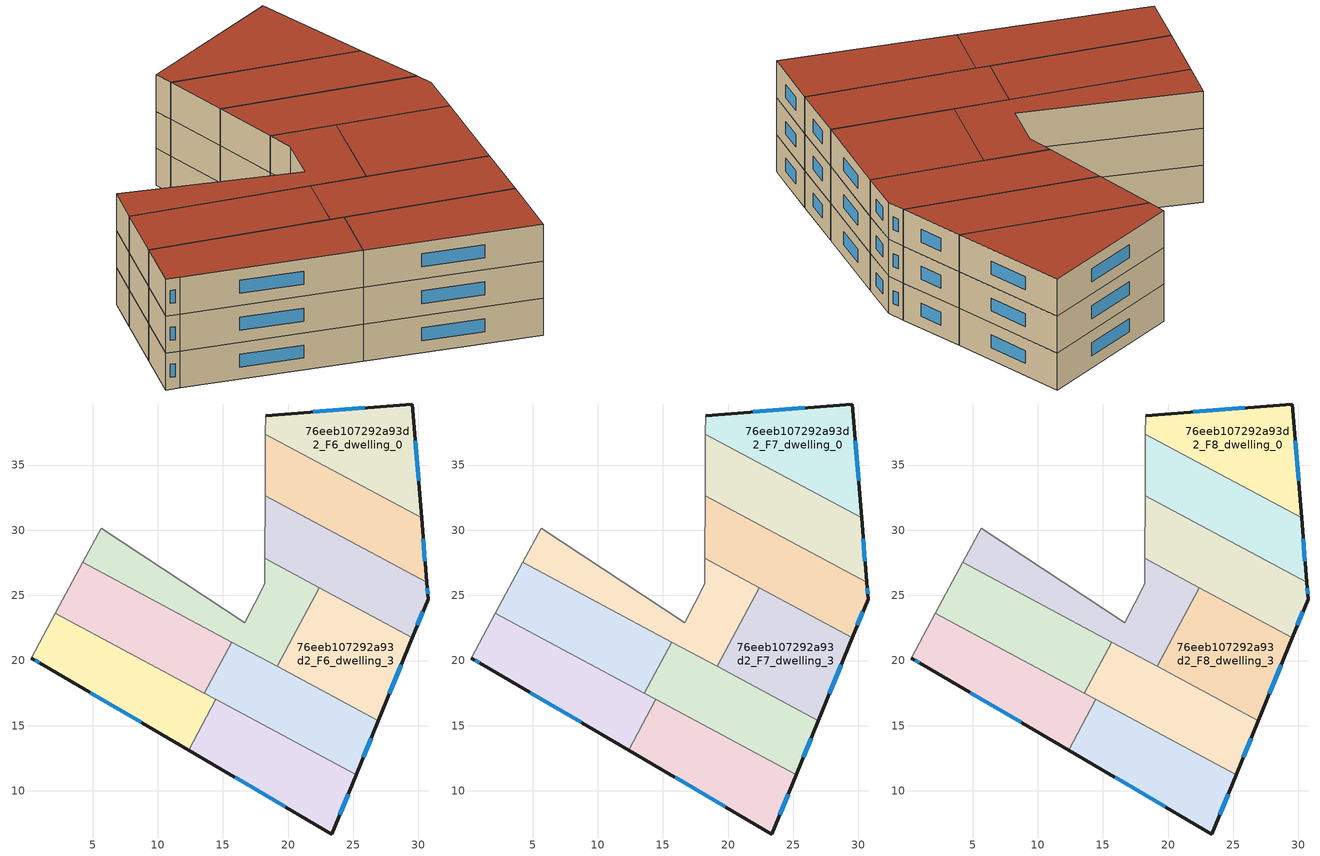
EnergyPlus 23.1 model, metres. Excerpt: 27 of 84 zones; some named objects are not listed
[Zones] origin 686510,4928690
76eeb107292a93d2_F6_dwelling_0
 floor to 76eeb107292a93d2_F5_dwelling_0 (EU_floor_Construction): 29.54,39.68 30.23,30.96 18.26,37.38 18.26,38.79 z18
 wall outside (EU_wall_Construction): 30.23,30.96 29.54,39.68 18.26,38.79 z18:21
 wall to 76eeb107292a93d2_F6_dwelling_1 (EU_wall_Construction): 18.26,37.38 30.23,30.96 z18:21
 wall adiabatic (EU_wall_Construction): 18.26,38.79 18.26,37.38 z18:21
 window (EU_Window_Construction): 25.87,39.39 21.93,39.08 / 30.01,33.8 29.77,36.85 z18.98:20.02
76eeb107292a93d2_F6_dwelling_1
 floor to 76eeb107292a93d2_F5_dwelling_1 (EU_floor_Construction): 30.23,30.96 30.63,25.99 18.24,32.63 18.26,37.38 z18
 wall outside (EU_wall_Construction): 30.63,25.99 30.23,30.96 z18:21
 wall to 76eeb107292a93d2_F6_dwelling_2 (EU_wall_Construction): 18.24,32.63 30.63,25.99 z18:21
 wall adiabatic (EU_wall_Construction): 18.26,37.38 18.24,32.63 z18:21
 window (EU_Window_Construction): 30.5,27.6 30.36,29.34 z18.98:20.02
76eeb107292a93d2_F6_dwelling_2
 floor to 76eeb107292a93d2_F5_dwelling_2 (EU_floor_Construction): 30.63,25.99 30.73,24.68 29.54,21.76 18.22,27.83 18.24,32.63 z18
 wall outside (EU_wall_Construction): 29.54,21.76 30.73,24.68 30.63,25.99 z18:21
 wall adiabatic (EU_wall_Construction): 18.24,32.63 18.22,27.83 z18:21
 wall to 76eeb107292a93d2_F6_dwelling_3 (EU_wall_Construction): 22.4,25.59 29.54,21.76 z18:21
 wall to 76eeb107292a93d2_F6_dwelling_4 (EU_wall_Construction): 18.22,27.83 22.4,25.59 z18:21
 window (EU_Window_Construction): 29.92,22.71 30.34,23.73 / 30.7,25.11 30.66,25.56 z18.98:20.02
76eeb107292a93d2_F6_dwelling_3
 floor to 76eeb107292a93d2_F5_dwelling_3 (EU_floor_Construction): 29.54,21.76 26.92,15.38 19.16,19.55 22.4,25.59 z18
 wall outside (EU_wall_Construction): 26.92,15.38 29.54,21.76 z18:21
 wall to 76eeb107292a93d2_F6_dwelling_4 (EU_wall_Construction): 22.4,25.59 19.16,19.55 z18:21
 wall to 76eeb107292a93d2_F6_dwelling_5 (EU_wall_Construction): 19.16,19.55 26.92,15.38 z18:21
 window (EU_Window_Construction): 27.77,17.46 28.68,19.69 z18.98:20.02
76eeb107292a93d2_F6_dwelling_4
 floor to 76eeb107292a93d2_F5_dwelling_4 (EU_floor_Construction): 22.4,25.59 19.16,19.55 4.25,27.54 5.64,30.14 16.66,22.92 18.22,25.88 18.22,27.83 z18
 wall adiabatic (EU_wall_Construction): 18.22,27.83 18.22,25.88 16.66,22.92 5.64,30.14 4.25,27.54 z18:21
 wall to 76eeb107292a93d2_F6_dwelling_6 (EU_wall_Construction): 4.25,27.54 15.69,21.41 z18:21
 wall to 76eeb107292a93d2_F6_dwelling_5 (EU_wall_Construction): 15.69,21.41 19.16,19.55 z18:21
76eeb107292a93d2_F6_dwelling_5
 floor to 76eeb107292a93d2_F5_dwelling_5 (EU_floor_Construction): 26.92,15.38 25.22,11.23 13.58,17.47 15.69,21.41 z18
 wall outside (EU_wall_Construction): 25.22,11.23 26.92,15.38 z18:21
 wall to 76eeb107292a93d2_F6_dwelling_6 (EU_wall_Construction): 15.69,21.41 13.58,17.47 z18:21
 wall to 76eeb107292a93d2_F6_dwelling_7 (EU_wall_Construction): 14.44,17.01 25.22,11.23 z18:21
 wall to 76eeb107292a93d2_F6_dwelling_8 (EU_wall_Construction): 13.58,17.47 14.44,17.01 z18:21
 window (EU_Window_Construction): 25.77,12.58 26.37,14.03 z18.98:20.02
76eeb107292a93d2_F6_dwelling_6
 floor to 76eeb107292a93d2_F5_dwelling_6 (EU_floor_Construction): 15.69,21.41 13.58,17.47 2.14,23.61 4.25,27.54 z18
 wall adiabatic (EU_wall_Construction): 4.25,27.54 2.14,23.61 z18:21
 wall to 76eeb107292a93d2_F6_dwelling_8 (EU_wall_Construction): 2.14,23.61 13.58,17.47 z18:21
76eeb107292a93d2_F6_dwelling_7
 floor to 76eeb107292a93d2_F5_dwelling_7 (EU_floor_Construction): 25.22,11.23 23.35,6.69 12.36,13.12 14.44,17.01 z18
 wall outside (EU_wall_Construction): 12.36,13.12 23.35,6.69 25.22,11.23 z18:21
 wall to 76eeb107292a93d2_F6_dwelling_8 (EU_wall_Construction): 14.44,17.01 12.36,13.12 z18:21
 window (EU_Window_Construction): 15.93,11.03 19.78,8.78 / 23.96,8.16 24.61,9.75 z18.98:20.02
76eeb107292a93d2_F6_dwelling_8
 floor to 76eeb107292a93d2_F5_dwelling_8 (EU_floor_Construction): 14.44,17.01 12.36,13.12 1.17,19.67 0.3,20.19 2.14,23.61 z18
 wall outside (EU_wall_Construction): 0.3,20.19 1.17,19.67 12.36,13.12 z18:21
 wall adiabatic (EU_wall_Construction): 2.14,23.61 0.3,20.19 z18:21
 window (EU_Window_Construction): 4.81,17.54 8.72,15.25 / 0.59,20.02 0.89,19.84 z18.98:20.02
76eeb107292a93d2_F7_dwelling_0
 floor to 76eeb107292a93d2_F6_dwelling_0 (EU_floor_Construction): 29.54,39.68 30.23,30.96 18.26,37.38 18.26,38.79 z21
 wall outside (EU_wall_Construction): 30.23,30.96 29.54,39.68 18.26,38.79 z21:24
 wall to 76eeb107292a93d2_F7_dwelling_1 (EU_wall_Construction): 18.26,37.38 30.23,30.96 z21:24
 wall adiabatic (EU_wall_Construction): 18.26,38.79 18.26,37.38 z21:24
 window (EU_Window_Construction): 25.87,39.39 21.93,39.08 / 30.01,33.8 29.77,36.85 z21.98:23.02
76eeb107292a93d2_F7_dwelling_1
 floor to 76eeb107292a93d2_F6_dwelling_1 (EU_floor_Construction): 30.23,30.96 30.63,25.99 18.24,32.63 18.26,37.38 z21
 wall outside (EU_wall_Construction): 30.63,25.99 30.23,30.96 z21:24
 wall to 76eeb107292a93d2_F7_dwelling_2 (EU_wall_Construction): 18.24,32.63 30.63,25.99 z21:24
 wall adiabatic (EU_wall_Construction): 18.26,37.38 18.24,32.63 z21:24
 window (EU_Window_Construction): 30.5,27.6 30.36,29.34 z21.98:23.02
76eeb107292a93d2_F7_dwelling_2
 floor to 76eeb107292a93d2_F6_dwelling_2 (EU_floor_Construction): 30.63,25.99 30.73,24.68 29.54,21.76 18.22,27.83 18.24,32.63 z21
 wall outside (EU_wall_Construction): 29.54,21.76 30.73,24.68 30.63,25.99 z21:24
 wall adiabatic (EU_wall_Construction): 18.24,32.63 18.22,27.83 z21:24
 wall to 76eeb107292a93d2_F7_dwelling_3 (EU_wall_Construction): 22.4,25.59 29.54,21.76 z21:24
 wall to 76eeb107292a93d2_F7_dwelling_4 (EU_wall_Construction): 18.22,27.83 22.4,25.59 z21:24
 window (EU_Window_Construction): 29.92,22.71 30.34,23.73 / 30.7,25.11 30.66,25.56 z21.98:23.02
76eeb107292a93d2_F7_dwelling_3
 floor to 76eeb107292a93d2_F6_dwelling_3 (EU_floor_Construction): 29.54,21.76 26.92,15.38 19.16,19.55 22.4,25.59 z21
 wall outside (EU_wall_Construction): 26.92,15.38 29.54,21.76 z21:24
 wall to 76eeb107292a93d2_F7_dwelling_4 (EU_wall_Construction): 22.4,25.59 19.16,19.55 z21:24
 wall to 76eeb107292a93d2_F7_dwelling_5 (EU_wall_Construction): 19.16,19.55 26.92,15.38 z21:24
 window (EU_Window_Construction): 27.77,17.46 28.68,19.69 z21.98:23.02
76eeb107292a93d2_F7_dwelling_4
 floor to 76eeb107292a93d2_F6_dwelling_4 (EU_floor_Construction): 22.4,25.59 19.16,19.55 4.25,27.54 5.64,30.14 16.66,22.92 18.22,25.88 18.22,27.83 z21
 wall adiabatic (EU_wall_Construction): 18.22,27.83 18.22,25.88 16.66,22.92 5.64,30.14 4.25,27.54 z21:24
 wall to 76eeb107292a93d2_F7_dwelling_6 (EU_wall_Construction): 4.25,27.54 15.69,21.41 z21:24
 wall to 76eeb107292a93d2_F7_dwelling_5 (EU_wall_Construction): 15.69,21.41 19.16,19.55 z21:24
76eeb107292a93d2_F7_dwelling_5
 floor to 76eeb107292a93d2_F6_dwelling_5 (EU_floor_Construction): 26.92,15.38 25.22,11.23 13.58,17.47 15.69,21.41 z21
 wall outside (EU_wall_Construction): 25.22,11.23 26.92,15.38 z21:24
 wall to 76eeb107292a93d2_F7_dwelling_6 (EU_wall_Construction): 15.69,21.41 13.58,17.47 z21:24
 wall to 76eeb107292a93d2_F7_dwelling_7 (EU_wall_Construction): 14.44,17.01 25.22,11.23 z21:24
 wall to 76eeb107292a93d2_F7_dwelling_8 (EU_wall_Construction): 13.58,17.47 14.44,17.01 z21:24
 window (EU_Window_Construction): 25.77,12.58 26.37,14.03 z21.98:23.02
76eeb107292a93d2_F7_dwelling_6
 floor to 76eeb107292a93d2_F6_dwelling_6 (EU_floor_Construction): 15.69,21.41 13.58,17.47 2.14,23.61 4.25,27.54 z21
 wall adiabatic (EU_wall_Construction): 4.25,27.54 2.14,23.61 z21:24
 wall to 76eeb107292a93d2_F7_dwelling_8 (EU_wall_Construction): 2.14,23.61 13.58,17.47 z21:24
76eeb107292a93d2_F7_dwelling_7
 floor to 76eeb107292a93d2_F6_dwelling_7 (EU_floor_Construction): 25.22,11.23 23.35,6.69 12.36,13.12 14.44,17.01 z21
 wall outside (EU_wall_Construction): 12.36,13.12 23.35,6.69 25.22,11.23 z21:24
 wall to 76eeb107292a93d2_F7_dwelling_8 (EU_wall_Construction): 14.44,17.01 12.36,13.12 z21:24
 window (EU_Window_Construction): 15.93,11.03 19.78,8.78 / 23.96,8.16 24.61,9.75 z21.98:23.02
76eeb107292a93d2_F7_dwelling_8
 floor to 76eeb107292a93d2_F6_dwelling_8 (EU_floor_Construction): 14.44,17.01 12.36,13.12 1.17,19.67 0.3,20.19 2.14,23.61 z21
 wall outside (EU_wall_Construction): 0.3,20.19 1.17,19.67 12.36,13.12 z21:24
 wall adiabatic (EU_wall_Construction): 2.14,23.61 0.3,20.19 z21:24
 window (EU_Window_Construction): 4.81,17.54 8.72,15.25 / 0.59,20.02 0.89,19.84 z21.98:23.02
76eeb107292a93d2_F8_dwelling_0
 floor to 76eeb107292a93d2_F7_dwelling_0 (EU_floor_Construction): 29.54,39.68 30.23,30.96 18.26,37.38 18.26,38.79 z24
 wall outside (EU_wall_Construction): 30.23,30.96 29.54,39.68 18.26,38.79 z24:27
 wall to 76eeb107292a93d2_F8_dwelling_1 (EU_wall_Construction): 18.26,37.38 30.23,30.96 z24:27
 wall adiabatic (EU_wall_Construction): 18.26,38.79 18.26,37.38 z24:27
 window (EU_Window_Construction): 25.87,39.39 21.93,39.08 / 30.01,33.8 29.77,36.85 z24.98:26.02
 roof outside (EU_roof_Construction): 30.23,30.96 29.54,39.68 18.26,38.79 18.26,37.38 z27
76eeb107292a93d2_F8_dwelling_1
 floor to 76eeb107292a93d2_F7_dwelling_1 (EU_floor_Construction): 30.23,30.96 30.63,25.99 18.24,32.63 18.26,37.38 z24
 wall outside (EU_wall_Construction): 30.63,25.99 30.23,30.96 z24:27
 wall to 76eeb107292a93d2_F8_dwelling_2 (EU_wall_Construction): 18.24,32.63 30.63,25.99 z24:27
 wall adiabatic (EU_wall_Construction): 18.26,37.38 18.24,32.63 z24:27
 window (EU_Window_Construction): 30.5,27.6 30.36,29.34 z24.98:26.02
 roof outside (EU_roof_Construction): 30.63,25.99 30.23,30.96 18.26,37.38 18.24,32.63 z27
76eeb107292a93d2_F8_dwelling_2
 floor to 76eeb107292a93d2_F7_dwelling_2 (EU_floor_Construction): 30.63,25.99 30.73,24.68 29.54,21.76 18.22,27.83 18.24,32.63 z24
 wall outside (EU_wall_Construction): 29.54,21.76 30.73,24.68 30.63,25.99 z24:27
 wall adiabatic (EU_wall_Construction): 18.24,32.63 18.22,27.83 z24:27
 wall to 76eeb107292a93d2_F8_dwelling_3 (EU_wall_Construction): 22.4,25.59 29.54,21.76 z24:27
 wall to 76eeb107292a93d2_F8_dwelling_4 (EU_wall_Construction): 18.22,27.83 22.4,25.59 z24:27
 window (EU_Window_Construction): 29.92,22.71 30.34,23.73 / 30.7,25.11 30.66,25.56 z24.98:26.02
 roof outside (EU_roof_Construction): 29.54,21.76 30.73,24.68 30.63,25.99 18.24,32.63 18.22,27.83 z27
76eeb107292a93d2_F8_dwelling_3
 floor to 76eeb107292a93d2_F7_dwelling_3 (EU_floor_Construction): 29.54,21.76 26.92,15.38 19.16,19.55 22.4,25.59 z24
 wall outside (EU_wall_Construction): 26.92,15.38 29.54,21.76 z24:27
 wall to 76eeb107292a93d2_F8_dwelling_4 (EU_wall_Construction): 22.4,25.59 19.16,19.55 z24:27
 wall to 76eeb107292a93d2_F8_dwelling_5 (EU_wall_Construction): 19.16,19.55 26.92,15.38 z24:27
 window (EU_Window_Construction): 27.77,17.46 28.68,19.69 z24.98:26.02
 roof outside (EU_roof_Construction): 26.92,15.38 29.54,21.76 22.4,25.59 19.16,19.55 z27
76eeb107292a93d2_F8_dwelling_4
 floor to 76eeb107292a93d2_F7_dwelling_4 (EU_floor_Construction): 22.4,25.59 19.16,19.55 4.25,27.54 5.64,30.14 16.66,22.92 18.22,25.88 18.22,27.83 z24
 wall adiabatic (EU_wall_Construction): 18.22,27.83 18.22,25.88 16.66,22.92 5.64,30.14 4.25,27.54 z24:27
 wall to 76eeb107292a93d2_F8_dwelling_6 (EU_wall_Construction): 4.25,27.54 15.69,21.41 z24:27
 wall to 76eeb107292a93d2_F8_dwelling_5 (EU_wall_Construction): 15.69,21.41 19.16,19.55 z24:27
 roof outside (EU_roof_Construction): 19.16,19.55 22.4,25.59 18.22,27.83 18.22,25.88 16.66,22.92 5.64,30.14 4.25,27.54 z27
76eeb107292a93d2_F8_dwelling_5
 floor to 76eeb107292a93d2_F7_dwelling_5 (EU_floor_Construction): 26.92,15.38 25.22,11.23 13.58,17.47 15.69,21.41 z24
 wall outside (EU_wall_Construction): 25.22,11.23 26.92,15.38 z24:27
 wall to 76eeb107292a93d2_F8_dwelling_6 (EU_wall_Construction): 15.69,21.41 13.58,17.47 z24:27
 wall to 76eeb107292a93d2_F8_dwelling_7 (EU_wall_Construction): 14.44,17.01 25.22,11.23 z24:27
 wall to 76eeb107292a93d2_F8_dwelling_8 (EU_wall_Construction): 13.58,17.47 14.44,17.01 z24:27
 window (EU_Window_Construction): 25.77,12.58 26.37,14.03 z24.98:26.02
 roof outside (EU_roof_Construction): 25.22,11.23 26.92,15.38 15.69,21.41 13.58,17.47 z27
76eeb107292a93d2_F8_dwelling_6
 floor to 76eeb107292a93d2_F7_dwelling_6 (EU_floor_Construction): 15.69,21.41 13.58,17.47 2.14,23.61 4.25,27.54 z24
 wall adiabatic (EU_wall_Construction): 4.25,27.54 2.14,23.61 z24:27
 wall to 76eeb107292a93d2_F8_dwelling_8 (EU_wall_Construction): 2.14,23.61 13.58,17.47 z24:27
 roof outside (EU_roof_Construction): 13.58,17.47 15.69,21.41 4.25,27.54 2.14,23.61 z27
76eeb107292a93d2_F8_dwelling_7
 floor to 76eeb107292a93d2_F7_dwelling_7 (EU_floor_Construction): 25.22,11.23 23.35,6.69 12.36,13.12 14.44,17.01 z24
 wall outside (EU_wall_Construction): 12.36,13.12 23.35,6.69 25.22,11.23 z24:27
 wall to 76eeb107292a93d2_F8_dwelling_8 (EU_wall_Construction): 14.44,17.01 12.36,13.12 z24:27
 window (EU_Window_Construction): 15.93,11.03 19.78,8.78 / 23.96,8.16 24.61,9.75 z24.98:26.02
 roof outside (EU_roof_Construction): 23.35,6.69 25.22,11.23 14.44,17.01 12.36,13.12 z27
76eeb107292a93d2_F8_dwelling_8
 floor to 76eeb107292a93d2_F7_dwelling_8 (EU_floor_Construction): 14.44,17.01 12.36,13.12 1.17,19.67 0.3,20.19 2.14,23.61 z24
 wall outside (EU_wall_Construction): 0.3,20.19 1.17,19.67 12.36,13.12 z24:27
 wall adiabatic (EU_wall_Construction): 2.14,23.61 0.3,20.19 z24:27
 window (EU_Window_Construction): 4.81,17.54 8.72,15.25 / 0.59,20.02 0.89,19.84 z24.98:26.02
 roof outside (EU_roof_Construction): 12.36,13.12 14.44,17.01 2.14,23.61 0.3,20.19 1.17,19.67 z27
[Building]
EU S2 Campaign: North Axis=0; Terrain=City; Solar Distribution=FullExterior
[Site:Location]
Bologna: Latitude=44.5; Longitude=11.25; Time Zone=1; Elevation=37
[SizingPeriod:WeatherFileDays]
AnnualSizingPeriod: Begin Month=1; Begin Day of Month=1; End Month=12; End Day of Month=31; Day of Week for Start Day=Monday; Use Weather File Daylight Saving Period=No; Use Weather File Rain and Snow Indicators=No
[MATERIAL]
EU_InternalMass_Material: Roughness=MediumRough; Thickness=0.1; Conductivity=1; Density=1800; Specific Heat=900; Thermal Absorptance=0.9; Solar Absorptance=0.7; Visible Absorptance=0.7
[MATERIAL:NOMASS] Roughness=MediumRough; Thermal Absorptance=0.9; Solar Absorptance=0.7; Visible Absorptance=0.7
Name | Thermal Resistance
EU_wall_NoMass | 0.905828
EU_roof_NoMass | 0.37593
EU_floor_NoMass | 0.67114
[WINDOWMATERIAL:SIMPLEGLAZINGSYSTEM]
EU_Window_SimpleGlazing: UFactor=4.52486; Solar Heat Gain Coefficient=0.85; Visible Transmittance=0.85
[CONSTRUCTION]
EU_wall_Construction: EU_wall_NoMass
EU_roof_Construction: EU_roof_NoMass
EU_floor_Construction: EU_floor_NoMass
EU_Window_Construction: EU_Window_SimpleGlazing
EU_InternalMass_Construction: EU_InternalMass_Material
[ZONE] Type=1; Multiplier=1; Ceiling Height=autocalculate; Floor Area=autocalculate; Part of Total Floor Area=Yes
Name | Volume
76eeb107292a93d2_F6_dwelling_0; 76eeb107292a93d2_F7_dwelling_0; 76eeb107292a93d2_F8_dwelling_0 | 173.868
76eeb107292a93d2_F6_dwelling_1; 76eeb107292a93d2_F7_dwelling_1; 76eeb107292a93d2_F8_dwelling_1 | 173.906
76eeb107292a93d2_F6_dwelling_2; 76eeb107292a93d2_F7_dwelling_2; 76eeb107292a93d2_F8_dwelling_2 | 173.882
76eeb107292a93d2_F6_dwelling_3; 76eeb107292a93d2_F7_dwelling_3; 76eeb107292a93d2_F8_dwelling_3 | 173.875
76eeb107292a93d2_F6_dwelling_4; 76eeb107292a93d2_F7_dwelling_4; 76eeb107292a93d2_F8_dwelling_4 | 173.867
76eeb107292a93d2_F6_dwelling_5; 76eeb107292a93d2_F7_dwelling_5; 76eeb107292a93d2_F8_dwelling_5 | 173.88
76eeb107292a93d2_F6_dwelling_6; 76eeb107292a93d2_F7_dwelling_6; 76eeb107292a93d2_F8_dwelling_6 | 173.865
76eeb107292a93d2_F6_dwelling_7; 76eeb107292a93d2_F7_dwelling_7; 76eeb107292a93d2_F8_dwelling_7 | 173.886
76eeb107292a93d2_F6_dwelling_8; 76eeb107292a93d2_F7_dwelling_8; 76eeb107292a93d2_F8_dwelling_8 | 173.895
[INTERNALMASS] Construction=EU_InternalMass_Construction
Name | Zone or ZoneList | Surface Area
76eeb107292a93d2_F6_dwelling_0_EU_InternalMass | 76eeb107292a93d2_F6_dwelling_0 | 57.9562
76eeb107292a93d2_F6_dwelling_1_EU_InternalMass | 76eeb107292a93d2_F6_dwelling_1 | 57.9691
76eeb107292a93d2_F6_dwelling_2_EU_InternalMass | 76eeb107292a93d2_F6_dwelling_2 | 57.9607
76eeb107292a93d2_F6_dwelling_3_EU_InternalMass | 76eeb107292a93d2_F6_dwelling_3 | 57.9578
76eeb107292a93d2_F6_dwelling_4_EU_InternalMass | 76eeb107292a93d2_F6_dwelling_4 | 57.9543
76eeb107292a93d2_F6_dwelling_5_EU_InternalMass | 76eeb107292a93d2_F6_dwelling_5 | 57.9585
76eeb107292a93d2_F6_dwelling_6_EU_InternalMass | 76eeb107292a93d2_F6_dwelling_6 | 57.9561
76eeb107292a93d2_F6_dwelling_7_EU_InternalMass | 76eeb107292a93d2_F6_dwelling_7 | 57.9625
76eeb107292a93d2_F6_dwelling_8_EU_InternalMass | 76eeb107292a93d2_F6_dwelling_8 | 57.9647
76eeb107292a93d2_F7_dwelling_0_EU_InternalMass | 76eeb107292a93d2_F7_dwelling_0 | 57.9562
76eeb107292a93d2_F7_dwelling_1_EU_InternalMass | 76eeb107292a93d2_F7_dwelling_1 | 57.9691
76eeb107292a93d2_F7_dwelling_2_EU_InternalMass | 76eeb107292a93d2_F7_dwelling_2 | 57.9607
76eeb107292a93d2_F7_dwelling_3_EU_InternalMass | 76eeb107292a93d2_F7_dwelling_3 | 57.9578
76eeb107292a93d2_F7_dwelling_4_EU_InternalMass | 76eeb107292a93d2_F7_dwelling_4 | 57.9543
76eeb107292a93d2_F7_dwelling_5_EU_InternalMass | 76eeb107292a93d2_F7_dwelling_5 | 57.9585
76eeb107292a93d2_F7_dwelling_6_EU_InternalMass | 76eeb107292a93d2_F7_dwelling_6 | 57.9561
76eeb107292a93d2_F7_dwelling_7_EU_InternalMass | 76eeb107292a93d2_F7_dwelling_7 | 57.9625
76eeb107292a93d2_F7_dwelling_8_EU_InternalMass | 76eeb107292a93d2_F7_dwelling_8 | 57.9647
76eeb107292a93d2_F8_dwelling_0_EU_InternalMass | 76eeb107292a93d2_F8_dwelling_0 | 57.9562
76eeb107292a93d2_F8_dwelling_1_EU_InternalMass | 76eeb107292a93d2_F8_dwelling_1 | 57.9691
76eeb107292a93d2_F8_dwelling_2_EU_InternalMass | 76eeb107292a93d2_F8_dwelling_2 | 57.9607
76eeb107292a93d2_F8_dwelling_3_EU_InternalMass | 76eeb107292a93d2_F8_dwelling_3 | 57.9578
76eeb107292a93d2_F8_dwelling_4_EU_InternalMass | 76eeb107292a93d2_F8_dwelling_4 | 57.9543
76eeb107292a93d2_F8_dwelling_5_EU_InternalMass | 76eeb107292a93d2_F8_dwelling_5 | 57.9585
76eeb107292a93d2_F8_dwelling_6_EU_InternalMass | 76eeb107292a93d2_F8_dwelling_6 | 57.9561
76eeb107292a93d2_F8_dwelling_7_EU_InternalMass | 76eeb107292a93d2_F8_dwelling_7 | 57.9625
76eeb107292a93d2_F8_dwelling_8_EU_InternalMass | 76eeb107292a93d2_F8_dwelling_8 | 57.9647
[OTHEREQUIPMENT] Fuel Type=Electricity; Design Level Calculation Method=Watts/Area; Power per Zone Floor Area=1; Fraction Latent=0; Fraction Radiant=0; Fraction Lost=0; Carbon Dioxide Generation Rate=0; EndUse Subcategory=EU_Step8_InternalGains
Name | Zone or ZoneList or Space or SpaceList | Schedule
EU_Step8_InternalGain_76eeb107292a93d2_F6_dwelling_0_f000 | 76eeb107292a93d2_F6_dwelling_0 | EU_Step8_GainSchedule_76eeb107292a93d2_F6_dwelling_0_f000
EU_Step8_InternalGain_76eeb107292a93d2_F6_dwelling_1_f000 | 76eeb107292a93d2_F6_dwelling_1 | EU_Step8_GainSchedule_76eeb107292a93d2_F6_dwelling_1_f000
EU_Step8_InternalGain_76eeb107292a93d2_F6_dwelling_2_f000 | 76eeb107292a93d2_F6_dwelling_2 | EU_Step8_GainSchedule_76eeb107292a93d2_F6_dwelling_2_f000
EU_Step8_InternalGain_76eeb107292a93d2_F6_dwelling_3_f000 | 76eeb107292a93d2_F6_dwelling_3 | EU_Step8_GainSchedule_76eeb107292a93d2_F6_dwelling_3_f000
EU_Step8_InternalGain_76eeb107292a93d2_F6_dwelling_4_f000 | 76eeb107292a93d2_F6_dwelling_4 | EU_Step8_GainSchedule_76eeb107292a93d2_F6_dwelling_4_f000
EU_Step8_InternalGain_76eeb107292a93d2_F6_dwelling_5_f000 | 76eeb107292a93d2_F6_dwelling_5 | EU_Step8_GainSchedule_76eeb107292a93d2_F6_dwelling_5_f000
EU_Step8_InternalGain_76eeb107292a93d2_F6_dwelling_6_f000 | 76eeb107292a93d2_F6_dwelling_6 | EU_Step8_GainSchedule_76eeb107292a93d2_F6_dwelling_6_f000
EU_Step8_InternalGain_76eeb107292a93d2_F6_dwelling_7_f000 | 76eeb107292a93d2_F6_dwelling_7 | EU_Step8_GainSchedule_76eeb107292a93d2_F6_dwelling_7_f000
EU_Step8_InternalGain_76eeb107292a93d2_F6_dwelling_8_f000 | 76eeb107292a93d2_F6_dwelling_8 | EU_Step8_GainSchedule_76eeb107292a93d2_F6_dwelling_8_f000
EU_Step8_InternalGain_76eeb107292a93d2_F7_dwelling_0_f000 | 76eeb107292a93d2_F7_dwelling_0 | EU_Step8_GainSchedule_76eeb107292a93d2_F7_dwelling_0_f000
EU_Step8_InternalGain_76eeb107292a93d2_F7_dwelling_1_f000 | 76eeb107292a93d2_F7_dwelling_1 | EU_Step8_GainSchedule_76eeb107292a93d2_F7_dwelling_1_f000
EU_Step8_InternalGain_76eeb107292a93d2_F7_dwelling_2_f000 | 76eeb107292a93d2_F7_dwelling_2 | EU_Step8_GainSchedule_76eeb107292a93d2_F7_dwelling_2_f000
EU_Step8_InternalGain_76eeb107292a93d2_F7_dwelling_3_f000 | 76eeb107292a93d2_F7_dwelling_3 | EU_Step8_GainSchedule_76eeb107292a93d2_F7_dwelling_3_f000
EU_Step8_InternalGain_76eeb107292a93d2_F7_dwelling_4_f000 | 76eeb107292a93d2_F7_dwelling_4 | EU_Step8_GainSchedule_76eeb107292a93d2_F7_dwelling_4_f000
EU_Step8_InternalGain_76eeb107292a93d2_F7_dwelling_5_f000 | 76eeb107292a93d2_F7_dwelling_5 | EU_Step8_GainSchedule_76eeb107292a93d2_F7_dwelling_5_f000
EU_Step8_InternalGain_76eeb107292a93d2_F7_dwelling_6_f000 | 76eeb107292a93d2_F7_dwelling_6 | EU_Step8_GainSchedule_76eeb107292a93d2_F7_dwelling_6_f000
EU_Step8_InternalGain_76eeb107292a93d2_F7_dwelling_7_f000 | 76eeb107292a93d2_F7_dwelling_7 | EU_Step8_GainSchedule_76eeb107292a93d2_F7_dwelling_7_f000
EU_Step8_InternalGain_76eeb107292a93d2_F7_dwelling_8_f000 | 76eeb107292a93d2_F7_dwelling_8 | EU_Step8_GainSchedule_76eeb107292a93d2_F7_dwelling_8_f000
EU_Step8_InternalGain_76eeb107292a93d2_F8_dwelling_0_f000 | 76eeb107292a93d2_F8_dwelling_0 | EU_Step8_GainSchedule_76eeb107292a93d2_F8_dwelling_0_f000
EU_Step8_InternalGain_76eeb107292a93d2_F8_dwelling_1_f000 | 76eeb107292a93d2_F8_dwelling_1 | EU_Step8_GainSchedule_76eeb107292a93d2_F8_dwelling_1_f000
EU_Step8_InternalGain_76eeb107292a93d2_F8_dwelling_2_f000 | 76eeb107292a93d2_F8_dwelling_2 | EU_Step8_GainSchedule_76eeb107292a93d2_F8_dwelling_2_f000
EU_Step8_InternalGain_76eeb107292a93d2_F8_dwelling_3_f000 | 76eeb107292a93d2_F8_dwelling_3 | EU_Step8_GainSchedule_76eeb107292a93d2_F8_dwelling_3_f000
EU_Step8_InternalGain_76eeb107292a93d2_F8_dwelling_4_f000 | 76eeb107292a93d2_F8_dwelling_4 | EU_Step8_GainSchedule_76eeb107292a93d2_F8_dwelling_4_f000
EU_Step8_InternalGain_76eeb107292a93d2_F8_dwelling_5_f000 | 76eeb107292a93d2_F8_dwelling_5 | EU_Step8_GainSchedule_76eeb107292a93d2_F8_dwelling_5_f000
EU_Step8_InternalGain_76eeb107292a93d2_F8_dwelling_6_f000 | 76eeb107292a93d2_F8_dwelling_6 | EU_Step8_GainSchedule_76eeb107292a93d2_F8_dwelling_6_f000
EU_Step8_InternalGain_76eeb107292a93d2_F8_dwelling_7_f000 | 76eeb107292a93d2_F8_dwelling_7 | EU_Step8_GainSchedule_76eeb107292a93d2_F8_dwelling_7_f000
EU_Step8_InternalGain_76eeb107292a93d2_F8_dwelling_8_f000 | 76eeb107292a93d2_F8_dwelling_8 | EU_Step8_GainSchedule_76eeb107292a93d2_F8_dwelling_8_f000
[ZONEVENTILATION:DESIGNFLOWRATE] Schedule=EU_AlwaysOn; Design Flow Rate Calculation Method=AirChanges/Hour; Air Changes per Hour=0.73129; Ventilation Type=Natural; Fan Pressure Rise=0; Fan Total Efficiency=1; Constant Term Coefficient=1; Temperature Term Coefficient=0; Velocity Term Coefficient=0; Velocity Squared Term Coefficient=0; Minimum Indoor Temperature=-100; Maximum Indoor Temperature=100; Delta Temperature=-100; Minimum Outdoor Temperature=-100; Maximum Outdoor Temperature=100; Maximum Wind Speed=40
Name | Zone or ZoneList or Space or SpaceList
EU_ConstantAir_76eeb107292a93d2_F6_dwelling_0 | 76eeb107292a93d2_F6_dwelling_0
EU_ConstantAir_76eeb107292a93d2_F6_dwelling_1 | 76eeb107292a93d2_F6_dwelling_1
EU_ConstantAir_76eeb107292a93d2_F6_dwelling_2 | 76eeb107292a93d2_F6_dwelling_2
EU_ConstantAir_76eeb107292a93d2_F6_dwelling_3 | 76eeb107292a93d2_F6_dwelling_3
EU_ConstantAir_76eeb107292a93d2_F6_dwelling_4 | 76eeb107292a93d2_F6_dwelling_4
EU_ConstantAir_76eeb107292a93d2_F6_dwelling_5 | 76eeb107292a93d2_F6_dwelling_5
EU_ConstantAir_76eeb107292a93d2_F6_dwelling_6 | 76eeb107292a93d2_F6_dwelling_6
EU_ConstantAir_76eeb107292a93d2_F6_dwelling_7 | 76eeb107292a93d2_F6_dwelling_7
EU_ConstantAir_76eeb107292a93d2_F6_dwelling_8 | 76eeb107292a93d2_F6_dwelling_8
EU_ConstantAir_76eeb107292a93d2_F7_dwelling_0 | 76eeb107292a93d2_F7_dwelling_0
EU_ConstantAir_76eeb107292a93d2_F7_dwelling_1 | 76eeb107292a93d2_F7_dwelling_1
EU_ConstantAir_76eeb107292a93d2_F7_dwelling_2 | 76eeb107292a93d2_F7_dwelling_2
EU_ConstantAir_76eeb107292a93d2_F7_dwelling_3 | 76eeb107292a93d2_F7_dwelling_3
EU_ConstantAir_76eeb107292a93d2_F7_dwelling_4 | 76eeb107292a93d2_F7_dwelling_4
EU_ConstantAir_76eeb107292a93d2_F7_dwelling_5 | 76eeb107292a93d2_F7_dwelling_5
EU_ConstantAir_76eeb107292a93d2_F7_dwelling_6 | 76eeb107292a93d2_F7_dwelling_6
EU_ConstantAir_76eeb107292a93d2_F7_dwelling_7 | 76eeb107292a93d2_F7_dwelling_7
EU_ConstantAir_76eeb107292a93d2_F7_dwelling_8 | 76eeb107292a93d2_F7_dwelling_8
EU_ConstantAir_76eeb107292a93d2_F8_dwelling_0 | 76eeb107292a93d2_F8_dwelling_0
EU_ConstantAir_76eeb107292a93d2_F8_dwelling_1 | 76eeb107292a93d2_F8_dwelling_1
EU_ConstantAir_76eeb107292a93d2_F8_dwelling_2 | 76eeb107292a93d2_F8_dwelling_2
EU_ConstantAir_76eeb107292a93d2_F8_dwelling_3 | 76eeb107292a93d2_F8_dwelling_3
EU_ConstantAir_76eeb107292a93d2_F8_dwelling_4 | 76eeb107292a93d2_F8_dwelling_4
EU_ConstantAir_76eeb107292a93d2_F8_dwelling_5 | 76eeb107292a93d2_F8_dwelling_5
EU_ConstantAir_76eeb107292a93d2_F8_dwelling_6 | 76eeb107292a93d2_F8_dwelling_6
EU_ConstantAir_76eeb107292a93d2_F8_dwelling_7 | 76eeb107292a93d2_F8_dwelling_7
EU_ConstantAir_76eeb107292a93d2_F8_dwelling_8 | 76eeb107292a93d2_F8_dwelling_8
[HVACTEMPLATE:ZONE:IDEALLOADSAIRSYSTEM] System Availability Schedule=EU_AlwaysOn; Maximum Heating Supply Air Temperature=50; Minimum Cooling Supply Air Temperature=13; Maximum Heating Supply Air Humidity Ratio=0.0156; Minimum Cooling Supply Air Humidity Ratio=0.0077; Heating Limit=NoLimit; Cooling Limit=NoLimit; Heating Availability Schedule=EU_AlwaysOn; Cooling Availability Schedule=EU_CoolingOff; Dehumidification Control Type=ConstantSensibleHeatRatio; Cooling Sensible Heat Ratio=0.7; Dehumidification Setpoint=60; Humidification Control Type=None; Humidification Setpoint=30; Outdoor Air Method=None; Outdoor Air Flow Rate per Person=0.00944; Outdoor Air Flow Rate per Zone Floor Area=0; Outdoor Air Flow Rate per Zone=0; Demand Controlled Ventilation Type=None; Outdoor Air Economizer Type=NoEconomizer; Heat Recovery Type=None; Sensible Heat Recovery Effectiveness=0.7; Latent Heat Recovery Effectiveness=0.65
Name | Template Thermostat
76eeb107292a93d2_F6_dwelling_0 | EU_HeatOnly_76eeb107292a93d2_F6_dwelling_0
76eeb107292a93d2_F6_dwelling_1 | EU_HeatOnly_76eeb107292a93d2_F6_dwelling_1
76eeb107292a93d2_F6_dwelling_2 | EU_HeatOnly_76eeb107292a93d2_F6_dwelling_2
76eeb107292a93d2_F6_dwelling_3 | EU_HeatOnly_76eeb107292a93d2_F6_dwelling_3
76eeb107292a93d2_F6_dwelling_4 | EU_HeatOnly_76eeb107292a93d2_F6_dwelling_4
76eeb107292a93d2_F6_dwelling_5 | EU_HeatOnly_76eeb107292a93d2_F6_dwelling_5
76eeb107292a93d2_F6_dwelling_6 | EU_HeatOnly_76eeb107292a93d2_F6_dwelling_6
76eeb107292a93d2_F6_dwelling_7 | EU_HeatOnly_76eeb107292a93d2_F6_dwelling_7
76eeb107292a93d2_F6_dwelling_8 | EU_HeatOnly_76eeb107292a93d2_F6_dwelling_8
76eeb107292a93d2_F7_dwelling_0 | EU_HeatOnly_76eeb107292a93d2_F7_dwelling_0
76eeb107292a93d2_F7_dwelling_1 | EU_HeatOnly_76eeb107292a93d2_F7_dwelling_1
76eeb107292a93d2_F7_dwelling_2 | EU_HeatOnly_76eeb107292a93d2_F7_dwelling_2
76eeb107292a93d2_F7_dwelling_3 | EU_HeatOnly_76eeb107292a93d2_F7_dwelling_3
76eeb107292a93d2_F7_dwelling_4 | EU_HeatOnly_76eeb107292a93d2_F7_dwelling_4
76eeb107292a93d2_F7_dwelling_5 | EU_HeatOnly_76eeb107292a93d2_F7_dwelling_5
76eeb107292a93d2_F7_dwelling_6 | EU_HeatOnly_76eeb107292a93d2_F7_dwelling_6
76eeb107292a93d2_F7_dwelling_7 | EU_HeatOnly_76eeb107292a93d2_F7_dwelling_7
76eeb107292a93d2_F7_dwelling_8 | EU_HeatOnly_76eeb107292a93d2_F7_dwelling_8
76eeb107292a93d2_F8_dwelling_0 | EU_HeatOnly_76eeb107292a93d2_F8_dwelling_0
76eeb107292a93d2_F8_dwelling_1 | EU_HeatOnly_76eeb107292a93d2_F8_dwelling_1
76eeb107292a93d2_F8_dwelling_2 | EU_HeatOnly_76eeb107292a93d2_F8_dwelling_2
76eeb107292a93d2_F8_dwelling_3 | EU_HeatOnly_76eeb107292a93d2_F8_dwelling_3
76eeb107292a93d2_F8_dwelling_4 | EU_HeatOnly_76eeb107292a93d2_F8_dwelling_4
76eeb107292a93d2_F8_dwelling_5 | EU_HeatOnly_76eeb107292a93d2_F8_dwelling_5
76eeb107292a93d2_F8_dwelling_6 | EU_HeatOnly_76eeb107292a93d2_F8_dwelling_6
76eeb107292a93d2_F8_dwelling_7 | EU_HeatOnly_76eeb107292a93d2_F8_dwelling_7
76eeb107292a93d2_F8_dwelling_8 | EU_HeatOnly_76eeb107292a93d2_F8_dwelling_8
[SIZING:ZONE] Zone Cooling Design Supply Air Temperature Input Method=SupplyAirTemperature; Zone Cooling Design Supply Air Temperature=13; Zone Heating Design Supply Air Temperature Input Method=SupplyAirTemperature; Zone Heating Design Supply Air Temperature=50; Zone Cooling Design Supply Air Humidity Ratio=0.008; Zone Heating Design Supply Air Humidity Ratio=0.008; Cooling Design Air Flow Method=DesignDay; Cooling Design Air Flow Rate=0; Cooling Minimum Air Flow per Zone Floor Area=0.000762; Cooling Minimum Air Flow=0; Cooling Minimum Air Flow Fraction=0.2; Heating Design Air Flow Method=DesignDay; Heating Design Air Flow Rate=0; Heating Maximum Air Flow per Zone Floor Area=0.002032; Heating Maximum Air Flow=0.141576; Heating Maximum Air Flow Fraction=0.3; Account for Dedicated Outdoor Air System=No; Dedicated Outdoor Air System Control Strategy=NeutralSupplyAir; Dedicated Outdoor Air Low Setpoint Temperature for Design=autosize; Dedicated Outdoor Air High Setpoint Temperature for Design=autosize; Zone Load Sizing Method=Sensible Load Only No Latent Load; Zone Latent Cooling Design Supply Air Humidity Ratio Input Method=HumidityRatioDifference; Zone Cooling Design Supply Air Humidity Ratio Difference=0.005; Zone Latent Heating Design Supply Air Humidity Ratio Input Method=HumidityRatioDifference; Zone Humidification Design Supply Air Humidity Ratio Difference=0.005
76eeb107292a93d2_F6_dwelling_0; 76eeb107292a93d2_F6_dwelling_1; 76eeb107292a93d2_F6_dwelling_2; 76eeb107292a93d2_F6_dwelling_3; 76eeb107292a93d2_F6_dwelling_4; 76eeb107292a93d2_F6_dwelling_5; 76eeb107292a93d2_F6_dwelling_6; 76eeb107292a93d2_F6_dwelling_7; 76eeb107292a93d2_F6_dwelling_8; 76eeb107292a93d2_F7_dwelling_0; 76eeb107292a93d2_F7_dwelling_1; 76eeb107292a93d2_F7_dwelling_2; 76eeb107292a93d2_F7_dwelling_3; 76eeb107292a93d2_F7_dwelling_4; 76eeb107292a93d2_F7_dwelling_5; 76eeb107292a93d2_F7_dwelling_6; 76eeb107292a93d2_F7_dwelling_7; 76eeb107292a93d2_F7_dwelling_8; 76eeb107292a93d2_F8_dwelling_0; 76eeb107292a93d2_F8_dwelling_1; 76eeb107292a93d2_F8_dwelling_2; 76eeb107292a93d2_F8_dwelling_3; 76eeb107292a93d2_F8_dwelling_4; 76eeb107292a93d2_F8_dwelling_5; 76eeb107292a93d2_F8_dwelling_6; 76eeb107292a93d2_F8_dwelling_7; 76eeb107292a93d2_F8_dwelling_8
[SCHEDULE:CONSTANT]
Name | Hourly Value
EU_AlwaysOn | 1
EU_CoolingOff | 0
[SCHEDULE:FILE] Column Number=1; Rows to Skip at Top=0; Number of Hours of Data=8760; Column Separator=Comma; Interpolate to Timestep=No; Minutes per Item=60; Adjust Schedule for Daylight Savings=Yes
Name | File
EU_Step8_GainSchedule_76eeb107292a93d2_F6_dwelling_0_f000 | ../../schedules/76eeb107292a93d2/76eeb107292a93d2_F6_dwelling_0_f000_gain.csv
EU_Step8_GainSchedule_76eeb107292a93d2_F6_dwelling_1_f000 | ../../schedules/76eeb107292a93d2/76eeb107292a93d2_F6_dwelling_1_f000_gain.csv
EU_Step8_GainSchedule_76eeb107292a93d2_F6_dwelling_2_f000 | ../../schedules/76eeb107292a93d2/76eeb107292a93d2_F6_dwelling_2_f000_gain.csv
EU_Step8_GainSchedule_76eeb107292a93d2_F6_dwelling_3_f000 | ../../schedules/76eeb107292a93d2/76eeb107292a93d2_F6_dwelling_3_f000_gain.csv
EU_Step8_GainSchedule_76eeb107292a93d2_F6_dwelling_4_f000 | ../../schedules/76eeb107292a93d2/76eeb107292a93d2_F6_dwelling_4_f000_gain.csv
EU_Step8_GainSchedule_76eeb107292a93d2_F6_dwelling_5_f000 | ../../schedules/76eeb107292a93d2/76eeb107292a93d2_F6_dwelling_5_f000_gain.csv
EU_Step8_GainSchedule_76eeb107292a93d2_F6_dwelling_6_f000 | ../../schedules/76eeb107292a93d2/76eeb107292a93d2_F6_dwelling_6_f000_gain.csv
EU_Step8_GainSchedule_76eeb107292a93d2_F6_dwelling_7_f000 | ../../schedules/76eeb107292a93d2/76eeb107292a93d2_F6_dwelling_7_f000_gain.csv
EU_Step8_GainSchedule_76eeb107292a93d2_F6_dwelling_8_f000 | ../../schedules/76eeb107292a93d2/76eeb107292a93d2_F6_dwelling_8_f000_gain.csv
EU_Step8_GainSchedule_76eeb107292a93d2_F7_dwelling_0_f000 | ../../schedules/76eeb107292a93d2/76eeb107292a93d2_F7_dwelling_0_f000_gain.csv
EU_Step8_GainSchedule_76eeb107292a93d2_F7_dwelling_1_f000 | ../../schedules/76eeb107292a93d2/76eeb107292a93d2_F7_dwelling_1_f000_gain.csv
EU_Step8_GainSchedule_76eeb107292a93d2_F7_dwelling_2_f000 | ../../schedules/76eeb107292a93d2/76eeb107292a93d2_F7_dwelling_2_f000_gain.csv
EU_Step8_GainSchedule_76eeb107292a93d2_F7_dwelling_3_f000 | ../../schedules/76eeb107292a93d2/76eeb107292a93d2_F7_dwelling_3_f000_gain.csv
EU_Step8_GainSchedule_76eeb107292a93d2_F7_dwelling_4_f000 | ../../schedules/76eeb107292a93d2/76eeb107292a93d2_F7_dwelling_4_f000_gain.csv
EU_Step8_GainSchedule_76eeb107292a93d2_F7_dwelling_5_f000 | ../../schedules/76eeb107292a93d2/76eeb107292a93d2_F7_dwelling_5_f000_gain.csv
EU_Step8_GainSchedule_76eeb107292a93d2_F7_dwelling_6_f000 | ../../schedules/76eeb107292a93d2/76eeb107292a93d2_F7_dwelling_6_f000_gain.csv
EU_Step8_GainSchedule_76eeb107292a93d2_F7_dwelling_7_f000 | ../../schedules/76eeb107292a93d2/76eeb107292a93d2_F7_dwelling_7_f000_gain.csv
EU_Step8_GainSchedule_76eeb107292a93d2_F7_dwelling_8_f000 | ../../schedules/76eeb107292a93d2/76eeb107292a93d2_F7_dwelling_8_f000_gain.csv
EU_Step8_GainSchedule_76eeb107292a93d2_F8_dwelling_0_f000 | ../../schedules/76eeb107292a93d2/76eeb107292a93d2_F8_dwelling_0_f000_gain.csv
EU_Step8_GainSchedule_76eeb107292a93d2_F8_dwelling_1_f000 | ../../schedules/76eeb107292a93d2/76eeb107292a93d2_F8_dwelling_1_f000_gain.csv
EU_Step8_GainSchedule_76eeb107292a93d2_F8_dwelling_2_f000 | ../../schedules/76eeb107292a93d2/76eeb107292a93d2_F8_dwelling_2_f000_gain.csv
EU_Step8_GainSchedule_76eeb107292a93d2_F8_dwelling_3_f000 | ../../schedules/76eeb107292a93d2/76eeb107292a93d2_F8_dwelling_3_f000_gain.csv
EU_Step8_GainSchedule_76eeb107292a93d2_F8_dwelling_4_f000 | ../../schedules/76eeb107292a93d2/76eeb107292a93d2_F8_dwelling_4_f000_gain.csv
EU_Step8_GainSchedule_76eeb107292a93d2_F8_dwelling_5_f000 | ../../schedules/76eeb107292a93d2/76eeb107292a93d2_F8_dwelling_5_f000_gain.csv
EU_Step8_GainSchedule_76eeb107292a93d2_F8_dwelling_6_f000 | ../../schedules/76eeb107292a93d2/76eeb107292a93d2_F8_dwelling_6_f000_gain.csv
EU_Step8_GainSchedule_76eeb107292a93d2_F8_dwelling_7_f000 | ../../schedules/76eeb107292a93d2/76eeb107292a93d2_F8_dwelling_7_f000_gain.csv
EU_Step8_GainSchedule_76eeb107292a93d2_F8_dwelling_8_f000 | ../../schedules/76eeb107292a93d2/76eeb107292a93d2_F8_dwelling_8_f000_gain.csv
